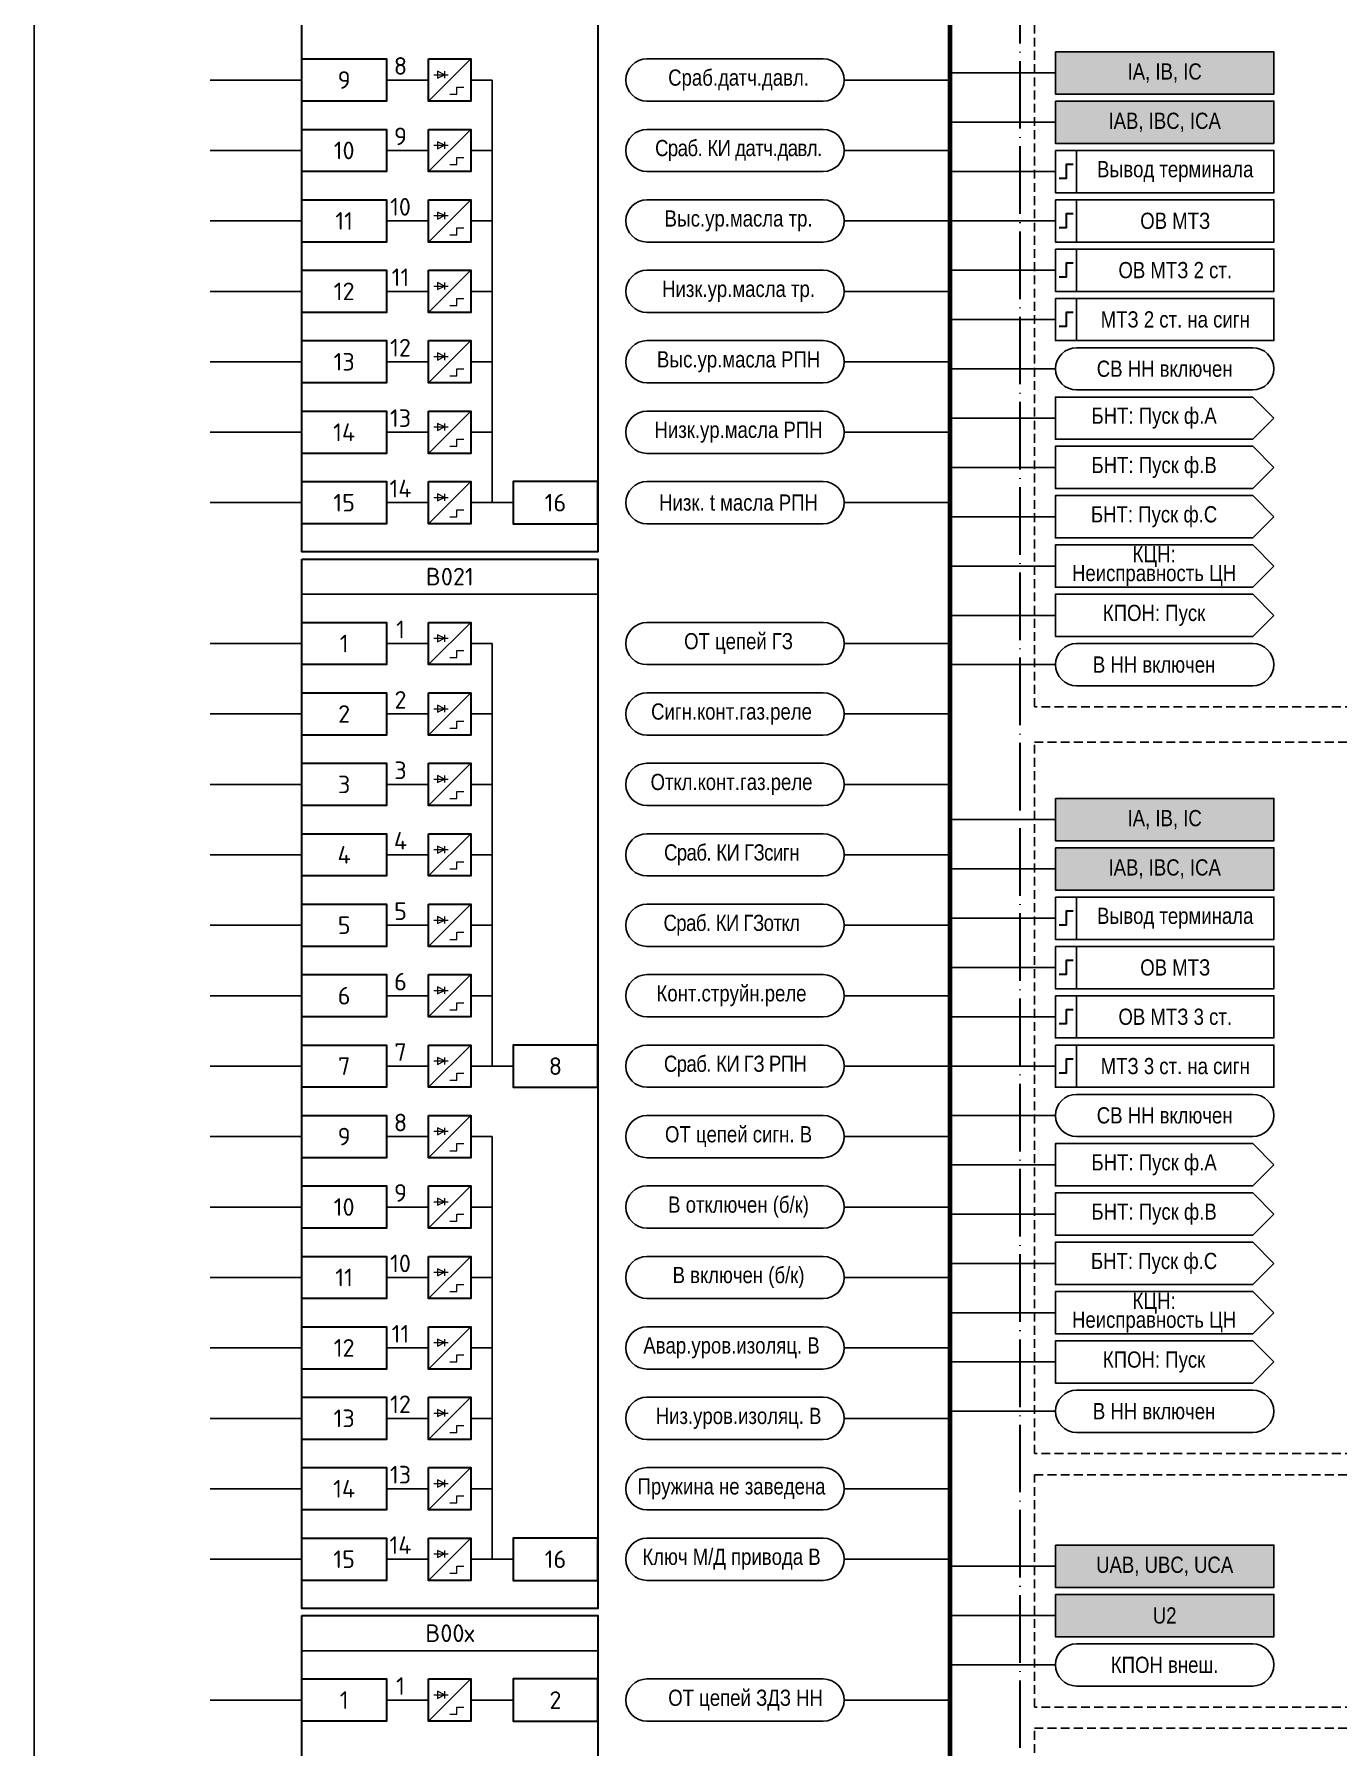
# Model space of a CAD drawing. Header units: millimetres. Extents: x 1491 to 6632, y -558 to 938.
# Drawn here: x 3962 to 4147.1, y 276.4 to 519.5 of the extents above; entities that cross this region are included whole.
import ezdxf
from ezdxf.enums import TextEntityAlignment as Align

# ---------------------------------------------------------------- set-up
doc = ezdxf.new("R2010")
doc.units = ezdxf.units.MM
doc.linetypes.add('ACAD_ISO04W100', pattern=[30, 24, -3, 0, -3])
doc.linetypes.add('штриховая2', pattern=[0.375, 0.25, -0.125])
doc.layers.add('_ОРЗ_0.3', color=7, linetype='Continuous', lineweight=30)
doc.layers.add('TEXT', color=7, linetype='Continuous', lineweight=25)
doc.layers.add('Основная', color=7, linetype='Continuous')
doc.styles.add('2.5_Gost_RD', font='ARIALN.TTF', dxfattribs={"height": 2.5})
doc.styles.add('2.5_ISOCPEUR', font='isocpeur.ttf', dxfattribs={"width": 0.9, "height": 2.5})
doc.styles.add('2.5_ISOCPEUR_1', font='isocpeur.ttf', dxfattribs={"height": 2.5})

# ---------------------------------------------------------------- blocks, each defined once
blk = doc.blocks.new('*U55')
at = {"lineweight": 13, "ltscale": 0.25}
blk.add_line((20.25, 1.25), (20.25, 0.25), dxfattribs=at)
for points in [[(0, 3), (12, 3), (12, -3), (0, -3)], [(18, 3), (24, 3), (24, -3), (18, -3)]]:
    blk.add_lwpolyline(points, close=True)
at = {"lineweight": 13, "flags": 128}
for points in [[(19.5, 1.5, 0, 0, 0), (19.5, 2, 0.25, 0, 0), (19.5, 2.5, 0, 0, 0)], [(20, 1.5, 0, 0, 0), (20, 2, 0.25, 0, 0), (20, 2.5, 0, 0, 0)]]:
    blk.add_lwpolyline(points, format="xyseb", dxfattribs=at)
at = {"lineweight": 13, "ltscale": 0.25}
blk.add_lwpolyline([(20.25, 0.75), (19.25, 1.25), (19.25, 0.25), (20.25, 0.75)], dxfattribs=at)
at = {"layer": 'Основная', "ltscale": 0.25}
blk.add_line((24, 3), (18, -3), dxfattribs=at)
at = {"layer": 'Основная', "color": 0}
blk.add_line((12, 0), (18, 0), dxfattribs=at)
at = {"layer": 'Основная', "color": 0, "lineweight": 13}
blk.add_line((18.75, 0.75), (20.75, 0.75), dxfattribs=at)
for p, q in [((21, -2), (22, -2)), ((22, -1), (23, -1)), ((22, -2), (22, -1))]:
    blk.add_line(p, q, dxfattribs=at).dxf.unprotected_set("ltscale", 0)
at = {"layer": 'Основная', "style": '2.5_ISOCPEUR'}
for tag, p in [('ОУ', (3, 6)), ('K', (14, 2)), ('В', (6, 0))]:
    blk.add_attdef(tag, text='', height=2.5, dxfattribs=at).set_placement(p, align=Align.MIDDLE_CENTER)
blk = doc.blocks.new('*U53')
blk.add_lwpolyline([(0, 3), (-12, 3), (-12, -3), (0, -3)], close=True)
at = {"layer": 'Основная', "style": '2.5_ISOCPEUR'}
for tag, p in [('ОУ', (-7, 10)), ('В', (-6, 0))]:
    blk.add_attdef(tag, text='', height=2.5, dxfattribs=at).set_placement(p, align=Align.MIDDLE_CENTER)
blk = doc.blocks.new('*U42')
at = {"layer": 'Основная', "color": 0}
for p, q in [((0, 0), (2, 0)), ((2, 0), (40, 0)), ((40, 0), (42, 0))]:
    blk.add_line(p, q, dxfattribs=at)

msp = doc.modelspace()

# ---------------------------------------------------------------- hatches: boundary and pattern name
at = {"ltscale": 100, "true_color": 0xf7931d}
h = msp.add_hatch(color=30, dxfattribs=at)
h.dxf.hatch_style = 1
h.paths.add_polyline_path([(4107, 517), (4138, 517), (4138, 511), (4107, 511)])
h = msp.add_hatch(color=30, dxfattribs=at)
h.dxf.hatch_style = 1
h.paths.add_polyline_path([(4107, 510), (4138, 510), (4138, 504), (4107, 504)])
h = msp.add_hatch(color=30, dxfattribs=at)
h.dxf.hatch_style = 1
h.paths.add_polyline_path([(4107, 411), (4138, 411), (4138, 405), (4107, 405)])
h = msp.add_hatch(color=30, dxfattribs=at)
h.dxf.hatch_style = 1
h.paths.add_polyline_path([(4107, 404), (4138, 404), (4138, 398), (4107, 398)])
h = msp.add_hatch(color=30, dxfattribs=at)
h.dxf.hatch_style = 1
h.paths.add_polyline_path([(4107, 305), (4138, 305), (4138, 299), (4107, 299)])
h = msp.add_hatch(color=30, dxfattribs=at)
h.dxf.hatch_style = 1
h.paths.add_polyline_path([(4107, 298), (4138, 298), (4138, 292), (4107, 292)])

# ---------------------------------------------------------------- linework, layer by layer
at = {"lineweight": 100, "ltscale": 100}
msp.add_line((4092, 641), (4092, -179), dxfattribs=at)
at = {"ltscale": 100}
for p, q in [((4027, 513), (4027, 453)), ((4077, 513), (4092, 513)), ((4107, 514), (4092, 514)), ((4107, 507), (4092, 507)), ((4077, 503), (4092, 503)), ((4107, 500), (4092, 500)), ((4077, 493), (4092, 493)), ((4107, 493), (4092, 493)), ((4107, 486), (4092, 486)), ((4077, 483), (4092, 483)), ((4107, 479), (4092, 479)), ((4077, 473), (4092, 473)), ((4107, 472), (4092, 472)), ((4107, 465), (4092, 465)), ((4077, 463), (4092, 463)), ((4107, 458), (4092, 458)), ((4077, 453), (4092, 453)), ((4107, 451), (4092, 451)), ((4107, 444), (4092, 444)), ((4107, 437), (4092, 437)), ((4027, 433), (4027, 373)), ((4077, 433), (4092, 433)), ((4107, 430), (4092, 430)), ((4077, 423), (4092, 423)), ((4077, 413), (4092, 413)), ((4107, 408), (4092, 408)), ((4077, 403), (4092, 403)), ((4107, 401), (4092, 401)), ((4107, 394), (4092, 394)), ((4077, 393), (4092, 393)), ((4107, 387), (4092, 387)), ((4077, 383), (4092, 383)), ((4107, 380), (4092, 380)), ((4077, 373), (4092, 373)), ((4107, 373), (4092, 373)), ((4107, 366), (4092, 366)), ((4027, 363), (4027, 303)), ((4077, 363), (4092, 363)), ((4107, 359), (4092, 359)), ((4077, 353), (4092, 353)), ((4107, 352), (4092, 352)), ((4077, 343), (4092, 343)), ((4107, 345), (4092, 345)), ((4107, 338), (4092, 338)), ((4077, 333), (4092, 333)), ((4107, 331), (4092, 331)), ((4107, 324), (4092, 324)), ((4077, 323), (4092, 323)), ((4077, 313), (4092, 313)), ((4077, 303), (4092, 303)), ((4107, 302), (4092, 302)), ((4107, 295), (4092, 295)), ((4107, 288), (4092, 288)), ((4077, 283), (4092, 283))]:
    msp.add_line(p, q, dxfattribs=at)
for points in [[(3962, 697), (4994, 697), (4994, -234), (3962, -234)], [(4107, 517), (4138, 517), (4138, 511), (4107, 511)], [(4107, 510), (4138, 510), (4138, 504), (4107, 504)], [(4107, 503), (4110, 503), (4110, 497), (4107, 497)], [(4107, 503), (4138, 503), (4138, 497), (4107, 497)], [(4107, 496), (4110, 496), (4110, 490), (4107, 490)], [(4107, 496), (4138, 496), (4138, 490), (4107, 490)], [(4107, 489), (4110, 489), (4110, 483), (4107, 483)], [(4107, 489), (4138, 489), (4138, 483), (4107, 483)], [(4107, 482), (4110, 482), (4110, 476), (4107, 476)], [(4107, 482), (4138, 482), (4138, 476), (4107, 476)], [(4107, 411), (4138, 411), (4138, 405), (4107, 405)], [(4107, 404), (4138, 404), (4138, 398), (4107, 398)], [(4107, 397), (4110, 397), (4110, 391), (4107, 391)], [(4107, 397), (4138, 397), (4138, 391), (4107, 391)], [(4107, 390), (4110, 390), (4110, 384), (4107, 384)], [(4107, 390), (4138, 390), (4138, 384), (4107, 384)], [(4107, 383), (4110, 383), (4110, 377), (4107, 377)], [(4107, 383), (4138, 383), (4138, 377), (4107, 377)], [(4107, 376), (4110, 376), (4110, 370), (4107, 370)], [(4107, 376), (4138, 376), (4138, 370), (4107, 370)], [(4107, 305), (4138, 305), (4138, 299), (4107, 299)], [(4107, 298), (4138, 298), (4138, 292), (4107, 292)]]:
    msp.add_lwpolyline(points, close=True, dxfattribs=at)
at = {"color": 251, "linetype": 'ACAD_ISO04W100', "lineweight": 30, "ltscale": 0.4, "true_color": 0x58595b}
msp.add_lwpolyline([(4102, 641), (4187, 641), (4187, 131), (4102, 131)], close=True, dxfattribs=at)
at = {"linetype": 'штриховая2', "ltscale": 5}
for points in [[(4104, 525), (4185, 525), (4185, 424), (4104, 424)], [(4104, 419), (4185, 419), (4185, 318), (4104, 318)], [(4104, 315), (4185, 315), (4185, 282), (4104, 282)], [(4104, 279), (4185, 279), (4185, 193), (4104, 193)]]:
    msp.add_lwpolyline(points, close=True, dxfattribs=at)
at = {"color": 1, "ltscale": 100}
for points in [[(4049, 510, -1), (4049, 516), (4074, 516, -1), (4074, 510)], [(4049, 500, -1), (4049, 506), (4074, 506, -1), (4074, 500)], [(4049, 490, -1), (4049, 496), (4074, 496, -1), (4074, 490)], [(4049, 480, -1), (4049, 486), (4074, 486, -1), (4074, 480)], [(4049, 470, -1), (4049, 476), (4074, 476, -1), (4074, 470)], [(4049, 460, -1), (4049, 466), (4074, 466, -1), (4074, 460)], [(4049, 450, -1), (4049, 456), (4074, 456, -1), (4074, 450)]]:
    msp.add_lwpolyline(points, format="xyb", close=True, dxfattribs=at)
at = {"ltscale": 100}
for points in [[(3987, 513), (4000, 513)], [(4024, 513), (4027, 513)], [(3987, 503), (4000, 503)], [(4024, 503), (4027, 503)], [(3987, 493), (4000, 493)], [(4024, 493), (4027, 493)], [(3987, 483), (4000, 483)], [(4024, 483), (4027, 483)], [(3987, 473), (4000, 473)], [(4024, 473), (4027, 473)], [(4138, 465), (4135, 468), (4107, 468), (4107, 462), (4135, 462), (4138, 465)], [(3987, 463), (4000, 463)], [(4024, 463), (4027, 463)], [(4138, 458), (4135, 461), (4107, 461), (4107, 455), (4135, 455), (4138, 458)], [(3987, 453), (4000, 453)], [(4024, 453), (4027, 453)], [(4024, 453), (4030, 453)], [(4138, 451), (4135, 454), (4107, 454), (4107, 448), (4135, 448), (4138, 451)], [(4138, 444), (4135, 447), (4107, 447), (4107, 441), (4135, 441), (4138, 444)], [(4138, 437), (4135, 440), (4107, 440), (4107, 434), (4135, 434), (4138, 437)], [(3987, 433), (4000, 433)], [(4024, 433), (4027, 433)], [(3987, 423), (4000, 423)], [(4024, 423), (4027, 423)], [(3987, 413), (4000, 413)], [(4024, 413), (4027, 413)], [(3987, 403), (4000, 403)], [(4024, 403), (4027, 403)], [(3987, 393), (4000, 393)], [(4024, 393), (4027, 393)], [(3987, 383), (4000, 383)], [(4024, 383), (4027, 383)], [(3987, 373), (4000, 373)], [(4024, 373), (4030, 373)], [(3987, 363), (4000, 363)], [(4024, 363), (4027, 363)], [(4138, 359), (4135, 362), (4107, 362), (4107, 356), (4135, 356), (4138, 359)], [(4138, 352), (4135, 355), (4107, 355), (4107, 349), (4135, 349), (4138, 352)], [(3987, 353), (4000, 353)], [(4024, 353), (4027, 353)], [(4138, 345), (4135, 348), (4107, 348), (4107, 342), (4135, 342), (4138, 345)], [(3987, 343), (4000, 343)], [(4024, 343), (4027, 343)], [(4138, 338), (4135, 341), (4107, 341), (4107, 335), (4135, 335), (4138, 338)], [(4138, 331), (4135, 334), (4107, 334), (4107, 328), (4135, 328), (4138, 331)], [(3987, 333), (4000, 333)], [(4024, 333), (4027, 333)], [(3987, 323), (4000, 323)], [(4024, 323), (4027, 323)], [(3987, 313), (4000, 313)], [(4024, 313), (4027, 313)], [(3987, 303), (4000, 303)], [(4024, 303), (4027, 303)], [(4024, 303), (4030, 303)], [(3987, 283), (4000, 283)], [(4024, 283), (4030, 283)]]:
    msp.add_lwpolyline(points, dxfattribs=at)
at = {"lineweight": 30, "ltscale": 100}
for points in [[(4109.5, 501), (4108.5, 501), (4108.5, 499), (4107.5, 499)], [(4109.5, 494), (4108.5, 494), (4108.5, 492), (4107.5, 492)], [(4109.5, 487), (4108.5, 487), (4108.5, 485), (4107.5, 485)], [(4109.5, 480), (4108.5, 480), (4108.5, 478), (4107.5, 478)], [(4109.5, 395), (4108.5, 395), (4108.5, 393), (4107.5, 393)], [(4109.5, 388), (4108.5, 388), (4108.5, 386), (4107.5, 386)], [(4109.5, 381), (4108.5, 381), (4108.5, 379), (4107.5, 379)], [(4109.5, 374), (4108.5, 374), (4108.5, 372), (4107.5, 372)]]:
    msp.add_lwpolyline(points, dxfattribs=at)
at = {"ltscale": 100}
for points in [[(4110, 469), (4135, 469, 1), (4135, 475), (4110, 475, 1)], [(4110, 427), (4135, 427, 1), (4135, 433), (4110, 433, 1)], [(4110, 363), (4135, 363, 1), (4135, 369), (4110, 369, 1)], [(4110, 321), (4135, 321, 1), (4135, 327), (4110, 327, 1)], [(4110, 285), (4135, 285, 1), (4135, 291), (4110, 291, 1)]]:
    msp.add_lwpolyline(points, format="xyb", close=True, dxfattribs=at)
at = {"color": 2, "ltscale": 100}
for points in [[(4049, 430, -1), (4049, 436), (4074, 436, -1), (4074, 430)], [(4049, 420, -1), (4049, 426), (4074, 426, -1), (4074, 420)], [(4049, 410, -1), (4049, 416), (4074, 416, -1), (4074, 410)], [(4049, 400, -1), (4049, 406), (4074, 406, -1), (4074, 400)], [(4049, 390, -1), (4049, 396), (4074, 396, -1), (4074, 390)], [(4049, 380, -1), (4049, 386), (4074, 386, -1), (4074, 380)], [(4049, 370, -1), (4049, 376), (4074, 376, -1), (4074, 370)]]:
    msp.add_lwpolyline(points, format="xyb", close=True, dxfattribs=at)
at = {"color": 6, "ltscale": 100}
for points in [[(4049, 360, -1), (4049, 366), (4074, 366, -1), (4074, 360)], [(4049, 350, -1), (4049, 356), (4074, 356, -1), (4074, 350)], [(4049, 340, -1), (4049, 346), (4074, 346, -1), (4074, 340)], [(4049, 330, -1), (4049, 336), (4074, 336, -1), (4074, 330)], [(4049, 320, -1), (4049, 326), (4074, 326, -1), (4074, 320)], [(4049, 310, -1), (4049, 316), (4074, 316, -1), (4074, 310)], [(4049, 300, -1), (4049, 306), (4074, 306, -1), (4074, 300)]]:
    msp.add_lwpolyline(points, format="xyb", close=True, dxfattribs=at)
at = {"color": 3, "ltscale": 100}
msp.add_lwpolyline([(4049, 280, -1), (4049, 286), (4074, 286, -1), (4074, 280)], format="xyb", close=True, dxfattribs=at)
at = {"layer": '_ОРЗ_0.3', "ltscale": 100}
for points in [[(4000, 595), (4042, 595), (4042, 446), (4000, 446)], [(4000, 445), (4042, 445), (4042, 296), (4000, 296)], [(4000, 295), (4042, 295), (4042, 206), (4000, 206)]]:
    msp.add_lwpolyline(points, close=True, dxfattribs=at)

# ---------------------------------------------------------------- block references
at = {"ltscale": 0.25}
for p in [(4000, 440), (4000, 290)]:
    msp.add_blockref('*U42', p, dxfattribs=at)
at = {"layer": '_ОРЗ_0.3', "ltscale": 0.25}
ref = msp.add_blockref('*U55', (4000, 513), dxfattribs=at)
ref.add_attrib('В', '9', dxfattribs={"layer": 'Основная', "height": 2.5, "style": '2.5_ISOCPEUR'}).set_placement((4006, 513), align=Align.MIDDLE_CENTER)
ref.add_attrib('K', '8', dxfattribs={"layer": 'Основная', "height": 2.5, "style": '2.5_ISOCPEUR'}).set_placement((4014, 515), align=Align.MIDDLE_CENTER)
ref = msp.add_blockref('*U55', (4000, 503), dxfattribs=at)
ref.add_attrib('В', '10', dxfattribs={"layer": 'Основная', "height": 2.5, "style": '2.5_ISOCPEUR'}).set_placement((4006, 503), align=Align.MIDDLE_CENTER)
ref.add_attrib('K', '9', dxfattribs={"layer": 'Основная', "height": 2.5, "style": '2.5_ISOCPEUR'}).set_placement((4014, 505), align=Align.MIDDLE_CENTER)
ref = msp.add_blockref('*U55', (4000, 493), dxfattribs=at)
ref.add_attrib('В', '11', dxfattribs={"layer": 'Основная', "height": 2.5, "style": '2.5_ISOCPEUR'}).set_placement((4006, 493), align=Align.MIDDLE_CENTER)
ref.add_attrib('K', '10', dxfattribs={"layer": 'Основная', "height": 2.5, "style": '2.5_ISOCPEUR'}).set_placement((4014, 495), align=Align.MIDDLE_CENTER)
ref = msp.add_blockref('*U55', (4000, 483), dxfattribs=at)
ref.add_attrib('В', '12', dxfattribs={"layer": 'Основная', "height": 2.5, "style": '2.5_ISOCPEUR'}).set_placement((4006, 483), align=Align.MIDDLE_CENTER)
ref.add_attrib('K', '11', dxfattribs={"layer": 'Основная', "height": 2.5, "style": '2.5_ISOCPEUR'}).set_placement((4014, 485), align=Align.MIDDLE_CENTER)
ref = msp.add_blockref('*U55', (4000, 473), dxfattribs=at)
ref.add_attrib('В', '13', dxfattribs={"layer": 'Основная', "height": 2.5, "style": '2.5_ISOCPEUR'}).set_placement((4006, 473), align=Align.MIDDLE_CENTER)
ref.add_attrib('K', '12', dxfattribs={"layer": 'Основная', "height": 2.5, "style": '2.5_ISOCPEUR'}).set_placement((4014, 475), align=Align.MIDDLE_CENTER)
ref = msp.add_blockref('*U55', (4000, 463), dxfattribs=at)
ref.add_attrib('В', '14', dxfattribs={"layer": 'Основная', "height": 2.5, "style": '2.5_ISOCPEUR'}).set_placement((4006, 463), align=Align.MIDDLE_CENTER)
ref.add_attrib('K', '13', dxfattribs={"layer": 'Основная', "height": 2.5, "style": '2.5_ISOCPEUR'}).set_placement((4014, 465), align=Align.MIDDLE_CENTER)
ref = msp.add_blockref('*U55', (4000, 453), dxfattribs=at)
ref.add_attrib('В', '15', dxfattribs={"layer": 'Основная', "height": 2.5, "style": '2.5_ISOCPEUR'}).set_placement((4006, 453), align=Align.MIDDLE_CENTER)
ref.add_attrib('K', '14', dxfattribs={"layer": 'Основная', "height": 2.5, "style": '2.5_ISOCPEUR'}).set_placement((4014, 455), align=Align.MIDDLE_CENTER)
ref = msp.add_blockref('*U53', (4042, 453), dxfattribs=at)
ref.add_attrib('В', '16', dxfattribs={"layer": 'Основная', "height": 2.5, "style": '2.5_ISOCPEUR'}).set_placement((4036, 453), align=Align.MIDDLE_CENTER)
ref = msp.add_blockref('*U55', (4000, 433), dxfattribs=at)
ref.add_attrib('В', '1', dxfattribs={"layer": 'Основная', "height": 2.5, "style": '2.5_ISOCPEUR'}).set_placement((4006, 433), align=Align.MIDDLE_CENTER)
ref.add_attrib('K', '1', dxfattribs={"layer": 'Основная', "height": 2.5, "style": '2.5_ISOCPEUR'}).set_placement((4014, 435), align=Align.MIDDLE_CENTER)
ref = msp.add_blockref('*U55', (4000, 423), dxfattribs=at)
ref.add_attrib('В', '2', dxfattribs={"layer": 'Основная', "height": 2.5, "style": '2.5_ISOCPEUR'}).set_placement((4006, 423), align=Align.MIDDLE_CENTER)
ref.add_attrib('K', '2', dxfattribs={"layer": 'Основная', "height": 2.5, "style": '2.5_ISOCPEUR'}).set_placement((4014, 425), align=Align.MIDDLE_CENTER)
ref = msp.add_blockref('*U55', (4000, 413), dxfattribs=at)
ref.add_attrib('В', '3', dxfattribs={"layer": 'Основная', "height": 2.5, "style": '2.5_ISOCPEUR'}).set_placement((4006, 413), align=Align.MIDDLE_CENTER)
ref.add_attrib('K', '3', dxfattribs={"layer": 'Основная', "height": 2.5, "style": '2.5_ISOCPEUR'}).set_placement((4014, 415), align=Align.MIDDLE_CENTER)
ref = msp.add_blockref('*U55', (4000, 403), dxfattribs=at)
ref.add_attrib('В', '4', dxfattribs={"layer": 'Основная', "height": 2.5, "style": '2.5_ISOCPEUR'}).set_placement((4006, 403), align=Align.MIDDLE_CENTER)
ref.add_attrib('K', '4', dxfattribs={"layer": 'Основная', "height": 2.5, "style": '2.5_ISOCPEUR'}).set_placement((4014, 405), align=Align.MIDDLE_CENTER)
ref = msp.add_blockref('*U55', (4000, 393), dxfattribs=at)
ref.add_attrib('В', '5', dxfattribs={"layer": 'Основная', "height": 2.5, "style": '2.5_ISOCPEUR'}).set_placement((4006, 393), align=Align.MIDDLE_CENTER)
ref.add_attrib('K', '5', dxfattribs={"layer": 'Основная', "height": 2.5, "style": '2.5_ISOCPEUR'}).set_placement((4014, 395), align=Align.MIDDLE_CENTER)
ref = msp.add_blockref('*U55', (4000, 383), dxfattribs=at)
ref.add_attrib('В', '6', dxfattribs={"layer": 'Основная', "height": 2.5, "style": '2.5_ISOCPEUR'}).set_placement((4006, 383), align=Align.MIDDLE_CENTER)
ref.add_attrib('K', '6', dxfattribs={"layer": 'Основная', "height": 2.5, "style": '2.5_ISOCPEUR'}).set_placement((4014, 385), align=Align.MIDDLE_CENTER)
ref = msp.add_blockref('*U55', (4000, 373), dxfattribs=at)
ref.add_attrib('В', '7', dxfattribs={"layer": 'Основная', "height": 2.5, "style": '2.5_ISOCPEUR'}).set_placement((4006, 373), align=Align.MIDDLE_CENTER)
ref.add_attrib('K', '7', dxfattribs={"layer": 'Основная', "height": 2.5, "style": '2.5_ISOCPEUR'}).set_placement((4014, 375), align=Align.MIDDLE_CENTER)
ref = msp.add_blockref('*U53', (4042, 373), dxfattribs=at)
ref.add_attrib('В', '8', dxfattribs={"layer": 'Основная', "height": 2.5, "style": '2.5_ISOCPEUR'}).set_placement((4036, 373), align=Align.MIDDLE_CENTER)
ref = msp.add_blockref('*U55', (4000, 363), dxfattribs=at)
ref.add_attrib('В', '9', dxfattribs={"layer": 'Основная', "height": 2.5, "style": '2.5_ISOCPEUR'}).set_placement((4006, 363), align=Align.MIDDLE_CENTER)
ref.add_attrib('K', '8', dxfattribs={"layer": 'Основная', "height": 2.5, "style": '2.5_ISOCPEUR'}).set_placement((4014, 365), align=Align.MIDDLE_CENTER)
ref = msp.add_blockref('*U55', (4000, 353), dxfattribs=at)
ref.add_attrib('В', '10', dxfattribs={"layer": 'Основная', "height": 2.5, "style": '2.5_ISOCPEUR'}).set_placement((4006, 353), align=Align.MIDDLE_CENTER)
ref.add_attrib('K', '9', dxfattribs={"layer": 'Основная', "height": 2.5, "style": '2.5_ISOCPEUR'}).set_placement((4014, 355), align=Align.MIDDLE_CENTER)
ref = msp.add_blockref('*U55', (4000, 343), dxfattribs=at)
ref.add_attrib('В', '11', dxfattribs={"layer": 'Основная', "height": 2.5, "style": '2.5_ISOCPEUR'}).set_placement((4006, 343), align=Align.MIDDLE_CENTER)
ref.add_attrib('K', '10', dxfattribs={"layer": 'Основная', "height": 2.5, "style": '2.5_ISOCPEUR'}).set_placement((4014, 345), align=Align.MIDDLE_CENTER)
ref = msp.add_blockref('*U55', (4000, 333), dxfattribs=at)
ref.add_attrib('В', '12', dxfattribs={"layer": 'Основная', "height": 2.5, "style": '2.5_ISOCPEUR'}).set_placement((4006, 333), align=Align.MIDDLE_CENTER)
ref.add_attrib('K', '11', dxfattribs={"layer": 'Основная', "height": 2.5, "style": '2.5_ISOCPEUR'}).set_placement((4014, 335), align=Align.MIDDLE_CENTER)
ref = msp.add_blockref('*U55', (4000, 323), dxfattribs=at)
ref.add_attrib('В', '13', dxfattribs={"layer": 'Основная', "height": 2.5, "style": '2.5_ISOCPEUR'}).set_placement((4006, 323), align=Align.MIDDLE_CENTER)
ref.add_attrib('K', '12', dxfattribs={"layer": 'Основная', "height": 2.5, "style": '2.5_ISOCPEUR'}).set_placement((4014, 325), align=Align.MIDDLE_CENTER)
ref = msp.add_blockref('*U55', (4000, 313), dxfattribs=at)
ref.add_attrib('В', '14', dxfattribs={"layer": 'Основная', "height": 2.5, "style": '2.5_ISOCPEUR'}).set_placement((4006, 313), align=Align.MIDDLE_CENTER)
ref.add_attrib('K', '13', dxfattribs={"layer": 'Основная', "height": 2.5, "style": '2.5_ISOCPEUR'}).set_placement((4014, 315), align=Align.MIDDLE_CENTER)
ref = msp.add_blockref('*U55', (4000, 303), dxfattribs=at)
ref.add_attrib('В', '15', dxfattribs={"layer": 'Основная', "height": 2.5, "style": '2.5_ISOCPEUR'}).set_placement((4006, 303), align=Align.MIDDLE_CENTER)
ref.add_attrib('K', '14', dxfattribs={"layer": 'Основная', "height": 2.5, "style": '2.5_ISOCPEUR'}).set_placement((4014, 305), align=Align.MIDDLE_CENTER)
ref = msp.add_blockref('*U53', (4042, 303), dxfattribs=at)
ref.add_attrib('В', '16', dxfattribs={"layer": 'Основная', "height": 2.5, "style": '2.5_ISOCPEUR'}).set_placement((4036, 303), align=Align.MIDDLE_CENTER)
ref = msp.add_blockref('*U55', (4000, 283), dxfattribs=at)
ref.add_attrib('В', '1', dxfattribs={"layer": 'Основная', "height": 2.5, "style": '2.5_ISOCPEUR'}).set_placement((4006, 283), align=Align.MIDDLE_CENTER)
ref.add_attrib('K', '1', dxfattribs={"layer": 'Основная', "height": 2.5, "style": '2.5_ISOCPEUR'}).set_placement((4014, 285), align=Align.MIDDLE_CENTER)
ref = msp.add_blockref('*U53', (4042, 283), dxfattribs=at)
ref.add_attrib('В', '2', dxfattribs={"layer": 'Основная', "height": 2.5, "style": '2.5_ISOCPEUR'}).set_placement((4036, 283), align=Align.MIDDLE_CENTER)

# ---------------------------------------------------------------- texts
at = {"color": 0, "ltscale": 100, "char_height": 2.3, "attachment_point": 5, "style": '2.5_Gost_RD'}
for s, insert, width in [('\\pxqc;{\\C256;IA, IB, IC}', (4122.5, 514), 23.725), ('\\pxqc;{\\C256;IAB, IBC, ICA}', (4122.5, 507), 23.725), ('\\pxsm0.7;{\\C256;Вывод терминала}', (4124, 500), 28), ('\\pxsm0.7;{\\C256;МТЗ 2 ст. на сигн}', (4124, 479), 28), ('\\pxqc;{\\C256;IA, IB, IC}', (4122.5, 408), 23.725), ('\\pxqc;{\\C256;IAB, IBC, ICA}', (4122.5, 401), 23.725), ('\\pxsm0.7;{\\C256;Вывод терминала}', (4124, 394), 28), ('\\pxsm0.7;{\\C256;МТЗ 3 ст. на сигн}', (4124, 373), 28), ('\\pxqc;{\\C256;UAB, UBC, UCA}', (4122.5, 302), 23.725), ('{\\C256;U2}', (4122.5, 295), 23.725)]:
    msp.add_mtext(s, dxfattribs=dict(at, insert=insert, width=width))
at = {"ltscale": 100, "char_height": 2.3, "attachment_point": 5, "style": '2.5_Gost_RD'}
for s, insert, width in [('\\A1;\\pxsm0.7;Выс.ур.масла тр.', (4062, 493), 31), ('\\A1;\\pxsm0.7;Низк.ур.масла тр.', (4062, 483), 29.7748), ('\\A1;\\pxsm0.7;Выс.ур.масла РПН', (4062, 473), 31), ('СВ НН включен', (4122.5, 472), 31), ('\\A1;\\pxsm0.7;Низк.ур.масла РПН', (4062, 463), 29.7748), ('\\A1;\\pxsm0.7;Низк. t масла РПН', (4062, 453), 29.7748), ('\\pxsm0.7;КЦН: Неисправность ЦН', (4121, 444), 24.1147), ('\\pxsm0.7;КПОН: Пуск', (4121, 437), 28), ('В НН включен', (4121, 430), 28), ('\\A1;\\pxsm0.7;Конт.струйн.реле', (4061, 383), 31), ('\\A1;\\pxsm0.7;{\\T0.95;Сраб. КИ ГЗ РПН}', (4061.5, 373), 31), ('СВ НН включен', (4122.5, 366), 31), ('\\pxsm0.7;КЦН: Неисправность ЦН', (4121, 338), 24.1147), ('\\pxsm0.7;КПОН: Пуск', (4121, 331), 28), ('В НН включен', (4121, 324), 28), ('\\pxsm0.7;КПОН внеш.', (4122.5, 288), 31), ('\\pxsm0.7;ОТ цепей ЗДЗ НН', (4063, 283), 31)]:
    msp.add_mtext(s, dxfattribs=dict(at, insert=insert, width=width))
at = {"ltscale": 0.25, "char_height": 2.5, "width": 42, "attachment_point": 5, "style": '2.5_ISOCPEUR_1'}
for s, insert in [('B021', (4021, 442.5)), ('B00х', (4021, 292.5))]:
    msp.add_mtext(s, dxfattribs=dict(at, insert=insert))
at = {"color": 6, "ltscale": 100, "insert": (4062, 363), "char_height": 2.3, "width": 31, "attachment_point": 5, "style": '2.5_Gost_RD'}
msp.add_mtext('\\pxsm0.7;ОТ цепей сигн. В', dxfattribs=at)
at = {"layer": 'TEXT', "ltscale": 100, "char_height": 2.3, "attachment_point": 5, "style": '2.5_Gost_RD'}
for s, insert, width in [('\\A1;\\pxsm0.7;Сраб.д{\\T0.95;а}тч.давл.', (4062, 513), 31), ('\\A1;\\pxsm0.7;{\\T0.95;Сраб. КИ датч.давл.}', (4062, 503), 31), ('\\pxsm0.7;БНТ: Пуск ф.А', (4121, 465), 28), ('\\pxsm0.7;БНТ: Пуск ф.В', (4121, 458), 28), ('\\pxsm0.7;БНТ: Пуск ф.С', (4121, 451), 28), ('\\pxsm0.7;ОТ цепей ГЗ', (4062, 433), 31), ('\\A1;\\pxsm0.7;Сигн.конт.газ.реле', (4061, 423), 31), ('\\A1;\\pxsm0.7;Откл.конт.газ.реле', (4061, 413), 31), ('\\A1;\\pxsm0.7;{\\T0.95;Сраб. КИ ГЗсигн}', (4061, 403), 31), ('\\A1;\\pxsm0.7;{\\T0.95;Сраб. КИ ГЗоткл}', (4061, 393), 31), ('\\pxsm0.7;БНТ: Пуск ф.А', (4121, 359), 28), ('В отключен (б/к)', (4062, 353), 31), ('\\pxsm0.7;БНТ: Пуск ф.В', (4121, 352), 28), ('\\pxsm0.7;БНТ: Пуск ф.С', (4121, 345), 28), ('В включен (б/к)', (4062, 343), 31), ('\\pxsm0.7;Авар.уров.изоляц. В', (4061, 333), 31), ('\\pxsm0.7;Низ.уров.изоляц. В', (4062, 323), 31), ('\\pxsm0.7;Пружина не заведена', (4061, 313), 28), ('Ключ М/Д привода В', (4061, 303), 31)]:
    msp.add_mtext(s, dxfattribs=dict(at, insert=insert, width=width))
at = {"layer": 'TEXT', "color": 0, "ltscale": 100, "char_height": 2.3, "width": 28, "attachment_point": 5, "style": '2.5_Gost_RD'}
for s, insert in [('\\pxsm0.7;{\\C256;ОВ МТЗ}', (4124, 493)), ('\\pxsm0.7;{\\C256;ОВ МТЗ 2 ст.}', (4124, 486)), ('\\pxsm0.7;{\\C256;ОВ МТЗ}', (4124, 387)), ('\\pxsm0.7;{\\C256;ОВ МТЗ 3 ст.}', (4124, 380))]:
    msp.add_mtext(s, dxfattribs=dict(at, insert=insert))

doc.saveas('drawing.dxf')
